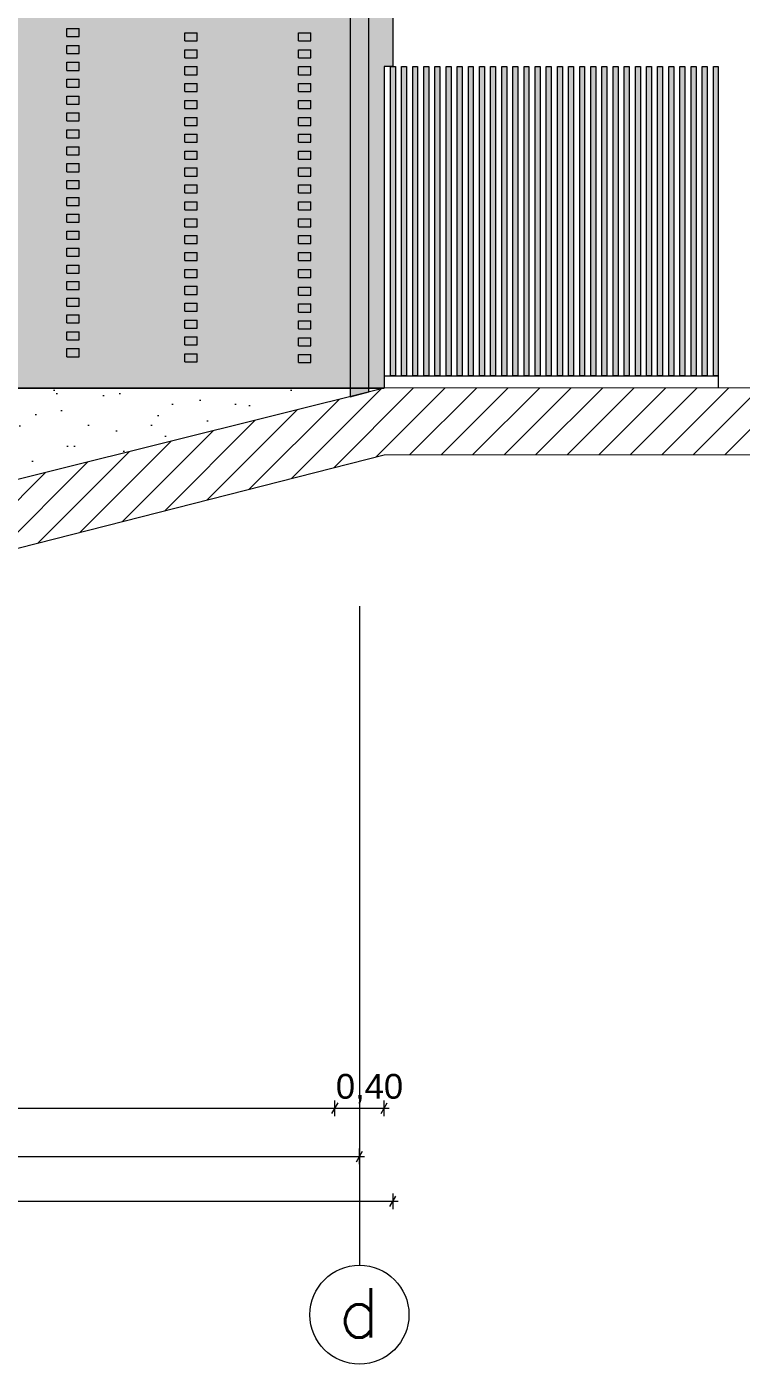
# Model space of a CAD drawing. Header units: metres. Extents: x 476297 to 476657, y 4620828 to 4621206.
# Drawn here: x 476620.1 to 476625.88, y 4621021.18 to 4621031.99 of the extents above; entities that cross this region are included whole.
import ezdxf

# ---------------------------------------------------------------- set-up
doc = ezdxf.new("R2010")
doc.units = ezdxf.units.M
doc.header["$MEASUREMENT"] = 0
doc.set_wipeout_variables(frame=1)
doc.linetypes.add('Wipeout_Contour', pattern=[1, 0, -1])
for name, color, linetype in [('0_Pen_No__42_Pen_No__250', 7, 'Continuous'), ('a-iataki_Pen_No__5_Pen_No__5', 7, 'Continuous'), ('New2D Drafting - General_Pen_No__30_Pen_No__9_Pen_No__9', 7, 'Continuous'), ('New2D Drafting - General_Pen_No__7', 7, 'Continuous'), ('New_________ _________ ___2', 7, 'Continuous'), ('NewStructural - Bearing', 7, 'Continuous'), ('zoma', 7, 'Continuous'), ('zoma_Pen_No__5', 7, 'Continuous')]:
    doc.layers.add(name, color=color, linetype=linetype)
doc.styles.add('GENERATED_STYLE_2', font='arial.ttf')
doc.dimstyles.new('GENERATED_STYLE__1', dxfattribs={"dimtxt": 0.2, "dimasz": 0.064421, "dimexe": 0.18, "dimexo": 0.003, "dimgap": 0.09, "dimtad": 1, "dimtih": 1, "dimtoh": 1, "dimzin": 0, "dimdsep": 46, "dimtxsty": 'GENERATED_STYLE_2', "dimblk": 'ARROWHEAD_2', "dimblk1": 'ARROWHEAD_2', "dimblk2": 'ARROWHEAD_2', "dimcen": 0.09, "dimclrd": 142, "dimclre": 142, "dimclrt": 142, "dimadec": 0, "dimazin": 0, "dimtfac": 1, "dimtdec": 4, "dimtmove": 0, "dimatfit": 3, "dimfxl": 1, "dimtolj": 1, "dimtzin": 0, "dimarcsym": 0})
doc.dimstyles.new('GENERATED_STYLE__2', dxfattribs={"dimtxt": 0.2, "dimasz": 0.064421, "dimexe": 0.18, "dimexo": 0.003, "dimgap": 0.09, "dimtad": 1, "dimtih": 1, "dimtoh": 1, "dimzin": 0, "dimdsep": 46, "dimtxsty": 'GENERATED_STYLE_2', "dimblk": 'ARROWHEAD_2', "dimblk1": 'ARROWHEAD_2', "dimblk2": 'ARROWHEAD_2', "dimcen": 0.09, "dimclrd": 142, "dimclre": 142, "dimclrt": 142, "dimadec": 0, "dimazin": 0, "dimtfac": 1, "dimtdec": 4, "dimtmove": 2, "dimatfit": 3, "dimfxl": 1, "dimtolj": 1, "dimtzin": 0, "dimarcsym": 0})

# ---------------------------------------------------------------- blocks, each defined once
blk = doc.blocks.new('*D530', base_point=(476844.527, 4621385.791))
at = {"layer": 'zoma', "color": 142, "linetype": 'Continuous', "lineweight": 0, "transparency": 16777216}
for p, q in [((476615.916, 4621022.9), (476615.867, 4621022.815)), ((476615.892, 4621022.794), (476615.892, 4621022.921)), ((476615.892, 4621022.858), (476622.792, 4621022.858)), ((476622.767, 4621022.815), (476622.816, 4621022.9)), ((476622.792, 4621022.794), (476622.792, 4621022.921)), ((476622.792, 4621022.858), (476622.833, 4621022.858))]:
    blk.add_line(p, q, dxfattribs=at)
at = {"layer": 'zoma', "color": 142, "lineweight": 0, "transparency": 16777216, "insert": (476619.076, 4621022.898), "char_height": 0.2, "attachment_point": 7, "style": 'GENERATED_STYLE_2'}
blk.add_mtext('\\A1;{\\pql;\\fArial CYR|b0|i0|c204|p34;6,90}', dxfattribs=at)
blk = doc.blocks.new('ARROWHEAD_2')
at = {"color": 0, "linetype": 'Continuous', "lineweight": 0}
for p, q in [((0, 0), (-1, 0)), ((-0.38, -0.66), (0.38, 0.66))]:
    blk.add_line(p, q, dxfattribs=at)
blk = doc.blocks.new('*D536', base_point=(476844.527, 4621385.791))
at = {"layer": 'zoma', "color": 142, "linetype": 'Continuous', "lineweight": 0, "transparency": 16777216}
for p, q in [((476616.116, 4621023.29), (476616.067, 4621023.205)), ((476616.092, 4621023.184), (476616.092, 4621023.311)), ((476622.616, 4621023.29), (476622.567, 4621023.205)), ((476622.592, 4621023.184), (476622.592, 4621023.311)), ((476616.092, 4621023.247), (476622.592, 4621023.247))]:
    blk.add_line(p, q, dxfattribs=at)
at = {"layer": 'zoma', "color": 142, "lineweight": 0, "transparency": 16777216, "insert": (476619.076, 4621023.287), "char_height": 0.2, "attachment_point": 7, "style": 'GENERATED_STYLE_2'}
blk.add_mtext('\\A1;{\\pql;\\fArial CYR|b0|i0|c204|p34;6,50}', dxfattribs=at)
blk = doc.blocks.new('*D537', base_point=(476844.527, 4621385.791))
at = {"layer": 'zoma', "color": 142, "linetype": 'Continuous', "lineweight": 0, "transparency": 16777216}
for p, q in [((476622.616, 4621023.29), (476622.567, 4621023.205)), ((476622.592, 4621023.184), (476622.592, 4621023.311)), ((476622.967, 4621023.205), (476623.016, 4621023.29)), ((476622.992, 4621023.184), (476622.992, 4621023.311)), ((476622.592, 4621023.247), (476622.992, 4621023.247)), ((476622.992, 4621023.247), (476623.033, 4621023.247))]:
    blk.add_line(p, q, dxfattribs=at)
at = {"layer": 'zoma', "color": 142, "lineweight": 0, "transparency": 16777216, "insert": (476622.601, 4621023.287), "char_height": 0.2, "attachment_point": 7, "style": 'GENERATED_STYLE_2'}
blk.add_mtext('\\A1;{\\pql;\\fArial CYR|b0|i0|c204|p34;0,40}', dxfattribs=at)
blk = doc.blocks.new('*D539', base_point=(476844.527, 4621385.791))
at = {"layer": 'zoma', "color": 142, "linetype": 'Continuous', "lineweight": 0, "transparency": 16777216}
for p, q in [((476605.317, 4621022.537), (476605.268, 4621022.452)), ((476605.292, 4621022.558), (476605.292, 4621022.431)), ((476623.038, 4621022.452), (476623.087, 4621022.537)), ((476623.062, 4621022.558), (476623.062, 4621022.431)), ((476605.292, 4621022.495), (476605.251, 4621022.495)), ((476623.062, 4621022.495), (476605.292, 4621022.495)), ((476623.104, 4621022.495), (476623.062, 4621022.495))]:
    blk.add_line(p, q, dxfattribs=at)
at = {"layer": 'zoma', "color": 142, "lineweight": 0, "transparency": 16777216, "insert": (476613.835, 4621022.535), "char_height": 0.2, "attachment_point": 7, "style": 'GENERATED_STYLE_2'}
blk.add_mtext('\\A1;{\\pql;\\fArial CYR|b0|i0|c204|p34;17,77}', dxfattribs=at)

msp = doc.modelspace()

# ---------------------------------------------------------------- hatches: boundary and pattern name
at = {"layer": 'New2D Drafting - General_Pen_No__30_Pen_No__9_Pen_No__9', "linetype": 'Continuous', "lineweight": 0}
for points in [[(476623.042, 4621031.666), (476623.082, 4621031.666), (476623.082, 4621029.166), (476623.042, 4621029.166)], [(476623.132, 4621031.666), (476623.172, 4621031.666), (476623.172, 4621029.166), (476623.132, 4621029.166)], [(476623.222, 4621031.666), (476623.262, 4621031.666), (476623.262, 4621029.166), (476623.222, 4621029.166)], [(476623.312, 4621031.666), (476623.352, 4621031.666), (476623.352, 4621029.166), (476623.312, 4621029.166)], [(476623.402, 4621031.666), (476623.442, 4621031.666), (476623.442, 4621029.166), (476623.402, 4621029.166)], [(476623.492, 4621031.666), (476623.532, 4621031.666), (476623.532, 4621029.166), (476623.492, 4621029.166)], [(476623.582, 4621031.666), (476623.622, 4621031.666), (476623.622, 4621029.166), (476623.582, 4621029.166)], [(476623.672, 4621031.666), (476623.712, 4621031.666), (476623.712, 4621029.166), (476623.672, 4621029.166)], [(476623.762, 4621031.666), (476623.802, 4621031.666), (476623.802, 4621029.166), (476623.762, 4621029.166)], [(476623.852, 4621031.666), (476623.892, 4621031.666), (476623.892, 4621029.166), (476623.852, 4621029.166)], [(476623.942, 4621031.666), (476623.982, 4621031.666), (476623.982, 4621029.166), (476623.942, 4621029.166)], [(476624.032, 4621031.666), (476624.072, 4621031.666), (476624.072, 4621029.166), (476624.032, 4621029.166)], [(476624.122, 4621031.666), (476624.162, 4621031.666), (476624.162, 4621029.166), (476624.122, 4621029.166)], [(476624.212, 4621031.666), (476624.252, 4621031.666), (476624.252, 4621029.166), (476624.212, 4621029.166)], [(476624.302, 4621031.666), (476624.342, 4621031.666), (476624.342, 4621029.166), (476624.302, 4621029.166)], [(476624.392, 4621031.666), (476624.432, 4621031.666), (476624.432, 4621029.166), (476624.392, 4621029.166)], [(476624.482, 4621031.666), (476624.522, 4621031.666), (476624.522, 4621029.166), (476624.482, 4621029.166)], [(476624.572, 4621031.666), (476624.612, 4621031.666), (476624.612, 4621029.166), (476624.572, 4621029.166)], [(476624.662, 4621031.666), (476624.702, 4621031.666), (476624.702, 4621029.166), (476624.662, 4621029.166)], [(476624.752, 4621031.666), (476624.792, 4621031.666), (476624.792, 4621029.166), (476624.752, 4621029.166)], [(476624.842, 4621031.666), (476624.882, 4621031.666), (476624.882, 4621029.166), (476624.842, 4621029.166)], [(476624.932, 4621031.666), (476624.972, 4621031.666), (476624.972, 4621029.166), (476624.932, 4621029.166)], [(476625.022, 4621031.666), (476625.062, 4621031.666), (476625.062, 4621029.166), (476625.022, 4621029.166)], [(476625.112, 4621031.666), (476625.152, 4621031.666), (476625.152, 4621029.166), (476625.112, 4621029.166)], [(476625.202, 4621031.666), (476625.242, 4621031.666), (476625.242, 4621029.166), (476625.202, 4621029.166)], [(476625.292, 4621031.666), (476625.332, 4621031.666), (476625.332, 4621029.166), (476625.292, 4621029.166)], [(476625.382, 4621031.666), (476625.422, 4621031.666), (476625.422, 4621029.166), (476625.382, 4621029.166)], [(476625.472, 4621031.666), (476625.512, 4621031.666), (476625.512, 4621029.166), (476625.472, 4621029.166)], [(476625.562, 4621031.666), (476625.602, 4621031.666), (476625.602, 4621029.166), (476625.562, 4621029.166)], [(476625.652, 4621031.666), (476625.692, 4621031.666), (476625.692, 4621029.166), (476625.652, 4621029.166)]]:
    msp.add_hatch(color=255, dxfattribs=at).paths.add_polyline_path(points)

# ---------------------------------------------------------------- linework, layer by layer
at = {"layer": '0_Pen_No__42_Pen_No__250', "color": 144, "linetype": 'Continuous', "lineweight": 0}
msp.add_circle((476622.792, 4621021.579), 0.4, dxfattribs=at)
at = {"layer": 'New2D Drafting - General_Pen_No__30_Pen_No__9_Pen_No__9', "color": 7, "linetype": 'Continuous', "lineweight": 0, "flags": 128}
for points in [[(476623.042, 4621031.666), (476623.082, 4621031.666), (476623.082, 4621029.166), (476623.042, 4621029.166)], [(476623.132, 4621031.666), (476623.172, 4621031.666), (476623.172, 4621029.166), (476623.132, 4621029.166)], [(476623.222, 4621031.666), (476623.262, 4621031.666), (476623.262, 4621029.166), (476623.222, 4621029.166)], [(476623.312, 4621031.666), (476623.352, 4621031.666), (476623.352, 4621029.166), (476623.312, 4621029.166)], [(476623.402, 4621031.666), (476623.442, 4621031.666), (476623.442, 4621029.166), (476623.402, 4621029.166)], [(476623.492, 4621031.666), (476623.532, 4621031.666), (476623.532, 4621029.166), (476623.492, 4621029.166)], [(476623.582, 4621031.666), (476623.622, 4621031.666), (476623.622, 4621029.166), (476623.582, 4621029.166)], [(476623.672, 4621031.666), (476623.712, 4621031.666), (476623.712, 4621029.166), (476623.672, 4621029.166)], [(476623.762, 4621031.666), (476623.802, 4621031.666), (476623.802, 4621029.166), (476623.762, 4621029.166)], [(476623.852, 4621031.666), (476623.892, 4621031.666), (476623.892, 4621029.166), (476623.852, 4621029.166)], [(476623.942, 4621031.666), (476623.982, 4621031.666), (476623.982, 4621029.166), (476623.942, 4621029.166)], [(476624.032, 4621031.666), (476624.072, 4621031.666), (476624.072, 4621029.166), (476624.032, 4621029.166)], [(476624.122, 4621031.666), (476624.162, 4621031.666), (476624.162, 4621029.166), (476624.122, 4621029.166)], [(476624.212, 4621031.666), (476624.252, 4621031.666), (476624.252, 4621029.166), (476624.212, 4621029.166)], [(476624.302, 4621031.666), (476624.342, 4621031.666), (476624.342, 4621029.166), (476624.302, 4621029.166)], [(476624.392, 4621031.666), (476624.432, 4621031.666), (476624.432, 4621029.166), (476624.392, 4621029.166)], [(476624.482, 4621031.666), (476624.522, 4621031.666), (476624.522, 4621029.166), (476624.482, 4621029.166)], [(476624.572, 4621031.666), (476624.612, 4621031.666), (476624.612, 4621029.166), (476624.572, 4621029.166)], [(476624.662, 4621031.666), (476624.702, 4621031.666), (476624.702, 4621029.166), (476624.662, 4621029.166)], [(476624.752, 4621031.666), (476624.792, 4621031.666), (476624.792, 4621029.166), (476624.752, 4621029.166)], [(476624.842, 4621031.666), (476624.882, 4621031.666), (476624.882, 4621029.166), (476624.842, 4621029.166)], [(476624.932, 4621031.666), (476624.972, 4621031.666), (476624.972, 4621029.166), (476624.932, 4621029.166)], [(476625.022, 4621031.666), (476625.062, 4621031.666), (476625.062, 4621029.166), (476625.022, 4621029.166)], [(476625.112, 4621031.666), (476625.152, 4621031.666), (476625.152, 4621029.166), (476625.112, 4621029.166)], [(476625.202, 4621031.666), (476625.242, 4621031.666), (476625.242, 4621029.166), (476625.202, 4621029.166)], [(476625.292, 4621031.666), (476625.332, 4621031.666), (476625.332, 4621029.166), (476625.292, 4621029.166)], [(476625.382, 4621031.666), (476625.422, 4621031.666), (476625.422, 4621029.166), (476625.382, 4621029.166)], [(476625.472, 4621031.666), (476625.512, 4621031.666), (476625.512, 4621029.166), (476625.472, 4621029.166)], [(476625.562, 4621031.666), (476625.602, 4621031.666), (476625.602, 4621029.166), (476625.562, 4621029.166)], [(476625.652, 4621031.666), (476625.692, 4621031.666), (476625.692, 4621029.166), (476625.652, 4621029.166)]]:
    msp.add_lwpolyline(points, close=True, dxfattribs=at)
at = {"layer": 'NewStructural - Bearing', "color": 7, "linetype": 'Continuous', "lineweight": 0}
for p, q in [((476620.427, 4621031.972), (476620.526, 4621031.972)), ((476620.427, 4621031.907), (476620.427, 4621031.972)), ((476620.526, 4621031.907), (476620.526, 4621031.972)), ((476621.381, 4621031.937), (476621.48, 4621031.937)), ((476621.381, 4621031.872), (476621.381, 4621031.937)), ((476621.48, 4621031.872), (476621.48, 4621031.937)), ((476622.3, 4621031.937), (476622.4, 4621031.937)), ((476622.3, 4621031.872), (476622.3, 4621031.937)), ((476622.4, 4621031.872), (476622.4, 4621031.937)), ((476620.427, 4621031.907), (476620.526, 4621031.907)), ((476620.427, 4621031.836), (476620.526, 4621031.836)), ((476620.427, 4621031.771), (476620.427, 4621031.836)), ((476620.526, 4621031.771), (476620.526, 4621031.836)), ((476621.381, 4621031.872), (476621.48, 4621031.872)), ((476622.3, 4621031.872), (476622.4, 4621031.872)), ((476620.427, 4621031.771), (476620.526, 4621031.771)), ((476620.427, 4621031.699), (476620.526, 4621031.699)), ((476620.427, 4621031.634), (476620.427, 4621031.699)), ((476620.526, 4621031.634), (476620.526, 4621031.699)), ((476621.381, 4621031.8), (476621.48, 4621031.8)), ((476621.381, 4621031.735), (476621.381, 4621031.8)), ((476621.381, 4621031.735), (476621.48, 4621031.735)), ((476621.48, 4621031.735), (476621.48, 4621031.8)), ((476622.3, 4621031.8), (476622.4, 4621031.8)), ((476622.3, 4621031.735), (476622.3, 4621031.8)), ((476622.3, 4621031.735), (476622.4, 4621031.735)), ((476622.4, 4621031.735), (476622.4, 4621031.8)), ((476620.427, 4621031.634), (476620.526, 4621031.634)), ((476621.381, 4621031.664), (476621.48, 4621031.664)), ((476621.381, 4621031.599), (476621.381, 4621031.664)), ((476621.381, 4621031.599), (476621.48, 4621031.599)), ((476621.48, 4621031.599), (476621.48, 4621031.664)), ((476622.3, 4621031.664), (476622.4, 4621031.664)), ((476622.3, 4621031.599), (476622.3, 4621031.664)), ((476622.3, 4621031.599), (476622.4, 4621031.599)), ((476622.4, 4621031.599), (476622.4, 4621031.664)), ((476620.427, 4621031.563), (476620.526, 4621031.563)), ((476620.427, 4621031.498), (476620.427, 4621031.563)), ((476620.427, 4621031.498), (476620.526, 4621031.498)), ((476620.526, 4621031.498), (476620.526, 4621031.563)), ((476621.381, 4621031.527), (476621.48, 4621031.527)), ((476621.381, 4621031.462), (476621.381, 4621031.527)), ((476621.48, 4621031.462), (476621.48, 4621031.527)), ((476622.3, 4621031.527), (476622.4, 4621031.527)), ((476622.3, 4621031.462), (476622.3, 4621031.527)), ((476622.4, 4621031.462), (476622.4, 4621031.527)), ((476620.427, 4621031.426), (476620.526, 4621031.426)), ((476620.427, 4621031.361), (476620.427, 4621031.426)), ((476620.526, 4621031.361), (476620.526, 4621031.426)), ((476621.381, 4621031.462), (476621.48, 4621031.462)), ((476621.381, 4621031.391), (476621.48, 4621031.391)), ((476621.381, 4621031.326), (476621.381, 4621031.391)), ((476621.48, 4621031.326), (476621.48, 4621031.391)), ((476622.3, 4621031.462), (476622.4, 4621031.462)), ((476622.3, 4621031.391), (476622.4, 4621031.391)), ((476622.3, 4621031.326), (476622.3, 4621031.391)), ((476622.4, 4621031.326), (476622.4, 4621031.391)), ((476620.427, 4621031.361), (476620.526, 4621031.361)), ((476620.427, 4621031.29), (476620.526, 4621031.29)), ((476620.427, 4621031.225), (476620.427, 4621031.29)), ((476620.526, 4621031.225), (476620.526, 4621031.29)), ((476621.381, 4621031.326), (476621.48, 4621031.326)), ((476622.3, 4621031.326), (476622.4, 4621031.326)), ((476620.427, 4621031.225), (476620.526, 4621031.225)), ((476621.381, 4621031.254), (476621.48, 4621031.254)), ((476621.381, 4621031.189), (476621.381, 4621031.254)), ((476621.381, 4621031.189), (476621.48, 4621031.189)), ((476621.48, 4621031.189), (476621.48, 4621031.254)), ((476622.3, 4621031.254), (476622.4, 4621031.254)), ((476622.3, 4621031.189), (476622.3, 4621031.254)), ((476622.3, 4621031.189), (476622.4, 4621031.189)), ((476622.4, 4621031.189), (476622.4, 4621031.254)), ((476620.427, 4621031.153), (476620.526, 4621031.153)), ((476620.427, 4621031.088), (476620.427, 4621031.153)), ((476620.427, 4621031.088), (476620.526, 4621031.088)), ((476620.526, 4621031.088), (476620.526, 4621031.153)), ((476621.381, 4621031.118), (476621.48, 4621031.118)), ((476621.381, 4621031.053), (476621.381, 4621031.118)), ((476621.381, 4621031.053), (476621.48, 4621031.053)), ((476621.48, 4621031.053), (476621.48, 4621031.118)), ((476622.3, 4621031.118), (476622.4, 4621031.118)), ((476622.3, 4621031.053), (476622.3, 4621031.118)), ((476622.3, 4621031.053), (476622.4, 4621031.053)), ((476622.4, 4621031.053), (476622.4, 4621031.118)), ((476620.427, 4621031.017), (476620.526, 4621031.017)), ((476620.427, 4621030.952), (476620.427, 4621031.017)), ((476620.427, 4621030.952), (476620.526, 4621030.952)), ((476620.526, 4621030.952), (476620.526, 4621031.017)), ((476621.381, 4621030.981), (476621.48, 4621030.981)), ((476621.381, 4621030.916), (476621.381, 4621030.981)), ((476621.48, 4621030.916), (476621.48, 4621030.981)), ((476622.3, 4621030.981), (476622.4, 4621030.981)), ((476622.3, 4621030.916), (476622.3, 4621030.981)), ((476622.4, 4621030.916), (476622.4, 4621030.981)), ((476620.427, 4621030.88), (476620.526, 4621030.88)), ((476620.427, 4621030.815), (476620.427, 4621030.88)), ((476620.526, 4621030.815), (476620.526, 4621030.88)), ((476621.381, 4621030.916), (476621.48, 4621030.916)), ((476621.381, 4621030.845), (476621.48, 4621030.845)), ((476621.381, 4621030.78), (476621.381, 4621030.845)), ((476621.48, 4621030.78), (476621.48, 4621030.845)), ((476622.3, 4621030.916), (476622.4, 4621030.916)), ((476622.3, 4621030.845), (476622.4, 4621030.845)), ((476622.3, 4621030.78), (476622.3, 4621030.845)), ((476622.4, 4621030.78), (476622.4, 4621030.845)), ((476620.427, 4621030.815), (476620.526, 4621030.815)), ((476620.427, 4621030.744), (476620.526, 4621030.744)), ((476620.427, 4621030.679), (476620.427, 4621030.744)), ((476620.526, 4621030.679), (476620.526, 4621030.744)), ((476621.381, 4621030.78), (476621.48, 4621030.78)), ((476622.3, 4621030.78), (476622.4, 4621030.78)), ((476620.427, 4621030.679), (476620.526, 4621030.679)), ((476621.381, 4621030.708), (476621.48, 4621030.708)), ((476621.381, 4621030.643), (476621.381, 4621030.708)), ((476621.381, 4621030.643), (476621.48, 4621030.643)), ((476621.48, 4621030.643), (476621.48, 4621030.708)), ((476622.3, 4621030.708), (476622.4, 4621030.708)), ((476622.3, 4621030.643), (476622.3, 4621030.708)), ((476622.3, 4621030.643), (476622.4, 4621030.643)), ((476622.4, 4621030.643), (476622.4, 4621030.708)), ((476620.427, 4621030.607), (476620.526, 4621030.607)), ((476620.427, 4621030.542), (476620.427, 4621030.607)), ((476620.427, 4621030.542), (476620.526, 4621030.542)), ((476620.526, 4621030.542), (476620.526, 4621030.607)), ((476621.381, 4621030.572), (476621.48, 4621030.572)), ((476621.381, 4621030.507), (476621.381, 4621030.572)), ((476621.381, 4621030.507), (476621.48, 4621030.507)), ((476621.48, 4621030.507), (476621.48, 4621030.572)), ((476622.3, 4621030.572), (476622.4, 4621030.572)), ((476622.3, 4621030.507), (476622.3, 4621030.572)), ((476622.3, 4621030.507), (476622.4, 4621030.507)), ((476622.4, 4621030.507), (476622.4, 4621030.572)), ((476620.427, 4621030.471), (476620.526, 4621030.471)), ((476620.427, 4621030.406), (476620.427, 4621030.471)), ((476620.427, 4621030.406), (476620.526, 4621030.406)), ((476620.526, 4621030.406), (476620.526, 4621030.471)), ((476621.381, 4621030.435), (476621.48, 4621030.435)), ((476621.381, 4621030.37), (476621.381, 4621030.435)), ((476621.48, 4621030.37), (476621.48, 4621030.435)), ((476622.3, 4621030.435), (476622.4, 4621030.435)), ((476622.3, 4621030.37), (476622.3, 4621030.435)), ((476622.4, 4621030.37), (476622.4, 4621030.435)), ((476620.427, 4621030.334), (476620.526, 4621030.334)), ((476620.427, 4621030.269), (476620.427, 4621030.334)), ((476620.526, 4621030.269), (476620.526, 4621030.334)), ((476621.381, 4621030.37), (476621.48, 4621030.37)), ((476621.381, 4621030.299), (476621.48, 4621030.299)), ((476621.381, 4621030.234), (476621.381, 4621030.299)), ((476621.48, 4621030.234), (476621.48, 4621030.299)), ((476622.3, 4621030.37), (476622.4, 4621030.37)), ((476622.3, 4621030.299), (476622.4, 4621030.299)), ((476622.3, 4621030.234), (476622.3, 4621030.299)), ((476622.4, 4621030.234), (476622.4, 4621030.299)), ((476620.427, 4621030.269), (476620.526, 4621030.269)), ((476620.427, 4621030.197), (476620.526, 4621030.197)), ((476620.427, 4621030.132), (476620.427, 4621030.197)), ((476620.526, 4621030.132), (476620.526, 4621030.197)), ((476621.381, 4621030.234), (476621.48, 4621030.234)), ((476622.3, 4621030.234), (476622.4, 4621030.234)), ((476620.427, 4621030.132), (476620.526, 4621030.132)), ((476621.381, 4621030.162), (476621.48, 4621030.162)), ((476621.381, 4621030.097), (476621.381, 4621030.162)), ((476621.381, 4621030.097), (476621.48, 4621030.097)), ((476621.48, 4621030.097), (476621.48, 4621030.162)), ((476622.3, 4621030.162), (476622.4, 4621030.162)), ((476622.3, 4621030.097), (476622.3, 4621030.162)), ((476622.3, 4621030.097), (476622.4, 4621030.097)), ((476622.4, 4621030.097), (476622.4, 4621030.162)), ((476620.427, 4621030.061), (476620.526, 4621030.061)), ((476620.427, 4621029.996), (476620.427, 4621030.061)), ((476620.427, 4621029.996), (476620.526, 4621029.996)), ((476620.526, 4621029.996), (476620.526, 4621030.061)), ((476621.381, 4621030.026), (476621.48, 4621030.026)), ((476621.381, 4621029.961), (476621.381, 4621030.026)), ((476621.48, 4621029.961), (476621.48, 4621030.026)), ((476622.3, 4621030.026), (476622.4, 4621030.026)), ((476622.3, 4621029.961), (476622.3, 4621030.026)), ((476622.4, 4621029.961), (476622.4, 4621030.026)), ((476620.427, 4621029.929), (476620.526, 4621029.929)), ((476620.427, 4621029.864), (476620.427, 4621029.929)), ((476620.427, 4621029.864), (476620.526, 4621029.864)), ((476620.526, 4621029.864), (476620.526, 4621029.929)), ((476621.381, 4621029.961), (476621.48, 4621029.961)), ((476621.381, 4621029.889), (476621.48, 4621029.889)), ((476621.381, 4621029.824), (476621.381, 4621029.889)), ((476621.48, 4621029.824), (476621.48, 4621029.889)), ((476622.3, 4621029.961), (476622.4, 4621029.961)), ((476622.3, 4621029.883), (476622.4, 4621029.883)), ((476622.3, 4621029.818), (476622.3, 4621029.883)), ((476622.4, 4621029.818), (476622.4, 4621029.883)), ((476620.427, 4621029.794), (476620.526, 4621029.794)), ((476620.427, 4621029.729), (476620.427, 4621029.794)), ((476620.526, 4621029.729), (476620.526, 4621029.794)), ((476621.381, 4621029.824), (476621.48, 4621029.824)), ((476621.381, 4621029.753), (476621.48, 4621029.753)), ((476621.381, 4621029.688), (476621.381, 4621029.753)), ((476621.48, 4621029.688), (476621.48, 4621029.753)), ((476622.3, 4621029.818), (476622.4, 4621029.818)), ((476620.427, 4621029.729), (476620.526, 4621029.729)), ((476620.427, 4621029.658), (476620.526, 4621029.658)), ((476620.427, 4621029.593), (476620.427, 4621029.658)), ((476620.526, 4621029.593), (476620.526, 4621029.658)), ((476621.381, 4621029.688), (476621.48, 4621029.688)), ((476622.3, 4621029.746), (476622.4, 4621029.746)), ((476622.3, 4621029.681), (476622.3, 4621029.746)), ((476622.3, 4621029.681), (476622.4, 4621029.681)), ((476622.4, 4621029.681), (476622.4, 4621029.746)), ((476620.427, 4621029.593), (476620.526, 4621029.593)), ((476621.381, 4621029.616), (476621.48, 4621029.616)), ((476621.381, 4621029.551), (476621.381, 4621029.616)), ((476621.381, 4621029.551), (476621.48, 4621029.551)), ((476621.48, 4621029.551), (476621.48, 4621029.616)), ((476622.3, 4621029.61), (476622.4, 4621029.61)), ((476622.3, 4621029.545), (476622.3, 4621029.61)), ((476622.3, 4621029.545), (476622.4, 4621029.545)), ((476622.4, 4621029.545), (476622.4, 4621029.61)), ((476620.427, 4621029.521), (476620.526, 4621029.521)), ((476620.427, 4621029.456), (476620.427, 4621029.521)), ((476620.427, 4621029.456), (476620.526, 4621029.456)), ((476620.526, 4621029.456), (476620.526, 4621029.521)), ((476621.381, 4621029.48), (476621.48, 4621029.48)), ((476621.381, 4621029.415), (476621.381, 4621029.48)), ((476621.48, 4621029.415), (476621.48, 4621029.48)), ((476622.3, 4621029.473), (476622.4, 4621029.473)), ((476622.3, 4621029.408), (476622.3, 4621029.473)), ((476622.4, 4621029.408), (476622.4, 4621029.473)), ((476620.427, 4621029.385), (476620.526, 4621029.385)), ((476620.427, 4621029.32), (476620.427, 4621029.385)), ((476620.427, 4621029.32), (476620.526, 4621029.32)), ((476620.526, 4621029.32), (476620.526, 4621029.385)), ((476621.381, 4621029.415), (476621.48, 4621029.415)), ((476621.381, 4621029.343), (476621.48, 4621029.343)), ((476621.381, 4621029.278), (476621.381, 4621029.343)), ((476621.48, 4621029.278), (476621.48, 4621029.343)), ((476622.3, 4621029.408), (476622.4, 4621029.408)), ((476622.3, 4621029.337), (476622.4, 4621029.337)), ((476622.3, 4621029.272), (476622.3, 4621029.337)), ((476622.4, 4621029.272), (476622.4, 4621029.337)), ((476621.381, 4621029.278), (476621.48, 4621029.278)), ((476622.3, 4621029.272), (476622.4, 4621029.272))]:
    msp.add_line(p, q, dxfattribs=at)

# ---------------------------------------------------------------- texts
at = {"layer": 'a-iataki_Pen_No__5_Pen_No__5', "color": 142, "linetype": 'Continuous', "lineweight": 0, "insert": (476622.626, 4621021.794), "char_height": 0.4, "attachment_point": 1}
msp.add_mtext('\\A1;{\\pql;\\Ftxt.shx;d}', dxfattribs=at)

# ---------------------------------------------------------------- dimensions: what is measured, and where the dimension line sits
at = {"layer": 'zoma', "color": 142, "linetype": 'Continuous', "lineweight": 0}
for base, p1, p2, dimstyle, picture, middle in [((476622.792, 4621022.858), (476615.892, 4621023.722), (476622.792, 4621024.023), 'GENERATED_STYLE__1', '*D530', (476619.336, 4621022.998)), ((476622.592, 4621023.247), (476616.092, 4621023.557), (476622.592, 4621023.557), 'GENERATED_STYLE__1', '*D536', (476619.336, 4621023.387)), ((476622.992, 4621023.247), (476622.592, 4621023.557), (476622.992, 4621023.557), 'GENERATED_STYLE__2', '*D537', (476622.86, 4621023.387))]:
    dim = msp.add_linear_dim(base=base, p1=p1, p2=p2, dimstyle=dimstyle, dxfattribs=at)
    dim.commit()
    dim.dimension.update_dxf_attribs({"geometry": picture, "text_midpoint": middle, "dimtype": 160})

# ---------------------------------------------------------------- wipeouts: each hides what was drawn before it
at = {"color": 254, "linetype": 'Wipeout_Contour', "lineweight": 0, "ltscale": 41809861.8710004}
msp.add_wipeout([(476605.292, 4621029.066), (476622.992, 4621029.066), (476612.342, 4621026.413), (476612.342, 4621024.666), (476609.692, 4621024.666), (476609.692, 4621028.066), (476607.692, 4621028.066), (476607.692, 4621024.666), (476605.292, 4621024.666)], dxfattribs=at).dxf.layer = 'New2D Drafting - General_Pen_No__30_Pen_No__9_Pen_No__9'

# ---------------------------------------------------------------- next in the draw order: hatches: boundary and pattern name
at = {"layer": 'New2D Drafting - General_Pen_No__30_Pen_No__9_Pen_No__9', "linetype": 'Continuous', "lineweight": 0}
h = msp.add_hatch(dxfattribs=at)
h.set_pattern_fill('BRICK___RUNNING_BOND', color=252, style=0, pattern_type=2)
h.set_pattern_definition([(0, (476615.891796, 4621034.17524), (0, 0.06664), []), (90, (476615.8918, 4621034.17524), (-0.2448, 0), [0.06664, -0.06664]), (90, (476616.0142, 4621034.24188), (-0.2448, 0), [0.06664, -0.06664])])
h.paths.add_polyline_path([(476623.062, 4621031.666), (476622.992, 4621031.666), (476622.992, 4621029.066), (476605.292, 4621029.066), (476605.292, 4621024.666), (476605.222, 4621024.666), (476605.222, 4621029.166), (476605.222, 4621039.166), (476623.062, 4621039.166), (476623.062, 4621038.706)])
h.paths.add_polyline_path([(476617.692, 4621031.666), (476616.092, 4621031.666), (476616.092, 4621030.066), (476617.692, 4621030.066)], flags=0)
h.paths.add_polyline_path([(476616.092, 4621036.466), (476616.092, 4621038.066), (476617.692, 4621038.066), (476617.692, 4621036.466)], flags=0)
h.paths.add_polyline_path([(476617.692, 4621034.866), (476616.092, 4621034.866), (476616.092, 4621033.266), (476617.692, 4621033.266)], flags=0)
h.paths.add_polyline_path([(476610.392, 4621030.066), (476611.992, 4621030.066), (476611.992, 4621031.666), (476610.392, 4621031.666)], flags=0)
h.paths.add_polyline_path([(476611.992, 4621034.866), (476610.392, 4621034.866), (476610.392, 4621033.266), (476611.992, 4621033.266)], flags=0)
h.paths.add_polyline_path([(476611.992, 4621038.066), (476611.992, 4621036.466), (476610.392, 4621036.466), (476610.392, 4621038.066)], flags=0)
msp.add_hatch(color=255, dxfattribs=at).paths.add_polyline_path([(476622.717, 4621028.997), (476622.867, 4621029.036), (476622.867, 4621038.466), (476622.717, 4621038.466)])
h = msp.add_hatch(dxfattribs=at)
h.set_pattern_fill('CUT_STONE', color=8, style=0, pattern_type=2)
h.set_pattern_definition([(45, (476844.52715, 4621386.59104), (-0.25455844, 0.25455844), [0, -0.24, 0, -0.36]), (110, (476845.32715, 4621386.59104), (0.33828934, 0.12312725), [0, -0.176, 0, -0.304])])
h.paths.add_polyline_path([(476605.292, 4621029.066), (476622.992, 4621029.066), (476612.342, 4621026.413), (476612.342, 4621024.666), (476609.692, 4621024.666), (476609.692, 4621028.066), (476607.692, 4621028.066), (476607.692, 4621024.666), (476605.292, 4621024.666)])
at = {"layer": 'New2D Drafting - General_Pen_No__7', "linetype": 'Continuous', "lineweight": 0}
h = msp.add_hatch(dxfattribs=at)
h.set_pattern_fill('MASONRY_BLOCK', style=0, pattern_type=2)
h.set_pattern_definition([(45, (476844.52715, 4621385.79104), (-0.12727922, 0.12727922), [])])
h.paths.add_polyline_path([(476632.85, 4621029.069), (476622.992, 4621029.066), (476612.342, 4621026.413), (476612.342, 4621024.666), (476599.497, 4621024.666), (476599.497, 4621024.127), (476612.881, 4621024.127), (476612.881, 4621025.951), (476622.992, 4621028.527), (476632.85, 4621028.53)])

# ---------------------------------------------------------------- next in the draw order: linework, layer by layer
at = {"layer": 'New2D Drafting - General_Pen_No__30_Pen_No__9_Pen_No__9', "color": 7, "linetype": 'Continuous', "lineweight": 0, "flags": 128}
for points in [[(476623.062, 4621031.666), (476622.992, 4621031.666), (476622.992, 4621029.066), (476605.292, 4621029.066), (476605.292, 4621024.666), (476605.222, 4621024.666), (476605.222, 4621029.166), (476605.222, 4621039.166), (476623.062, 4621039.166), (476623.062, 4621038.706)], [(476622.717, 4621028.997), (476622.867, 4621029.036), (476622.867, 4621038.466), (476622.717, 4621038.466)], [(476605.292, 4621029.066), (476622.992, 4621029.066), (476612.342, 4621026.413), (476612.342, 4621024.666), (476609.692, 4621024.666), (476609.692, 4621028.066), (476607.692, 4621028.066), (476607.692, 4621024.666), (476605.292, 4621024.666)]]:
    msp.add_lwpolyline(points, close=True, dxfattribs=at)
at = {"layer": 'New2D Drafting - General_Pen_No__7', "color": 7, "linetype": 'Continuous', "lineweight": 0, "flags": 128}
msp.add_lwpolyline([(476632.85, 4621029.069), (476622.992, 4621029.066), (476612.342, 4621026.413), (476612.342, 4621024.666), (476599.497, 4621024.666), (476599.497, 4621024.127), (476612.881, 4621024.127), (476612.881, 4621025.951), (476622.992, 4621028.527), (476632.85, 4621028.53)], close=True, dxfattribs=at)
at = {"layer": 'New_________ _________ ___2', "color": 7, "linetype": 'Continuous', "lineweight": 0}
msp.add_lwpolyline([(476622.992, 4621029.166), (476625.692, 4621029.166), (476625.692, 4621029.067)], dxfattribs=at)
at = {"layer": 'zoma_Pen_No__5', "color": 144, "linetype": 'Continuous', "lineweight": 0}
msp.add_line((476622.792, 4621027.303), (476622.792, 4621021.979), dxfattribs=at)

# ---------------------------------------------------------------- next in the draw order: dimensions: what is measured, and where the dimension line sits
at = {"layer": 'zoma', "color": 142, "linetype": 'Continuous', "lineweight": 0}
dim = msp.add_linear_dim(base=(476605.292, 4621022.495), p1=(476623.062, 4621024.966), p2=(476605.292, 4621023.247), angle=180, dimstyle='GENERATED_STYLE__1', dxfattribs=at)
dim.commit()
dim.dimension.update_dxf_attribs({"geometry": '*D539', "text_midpoint": (476614.171, 4621022.635), "dimtype": 160})

doc.saveas('drawing.dxf')
